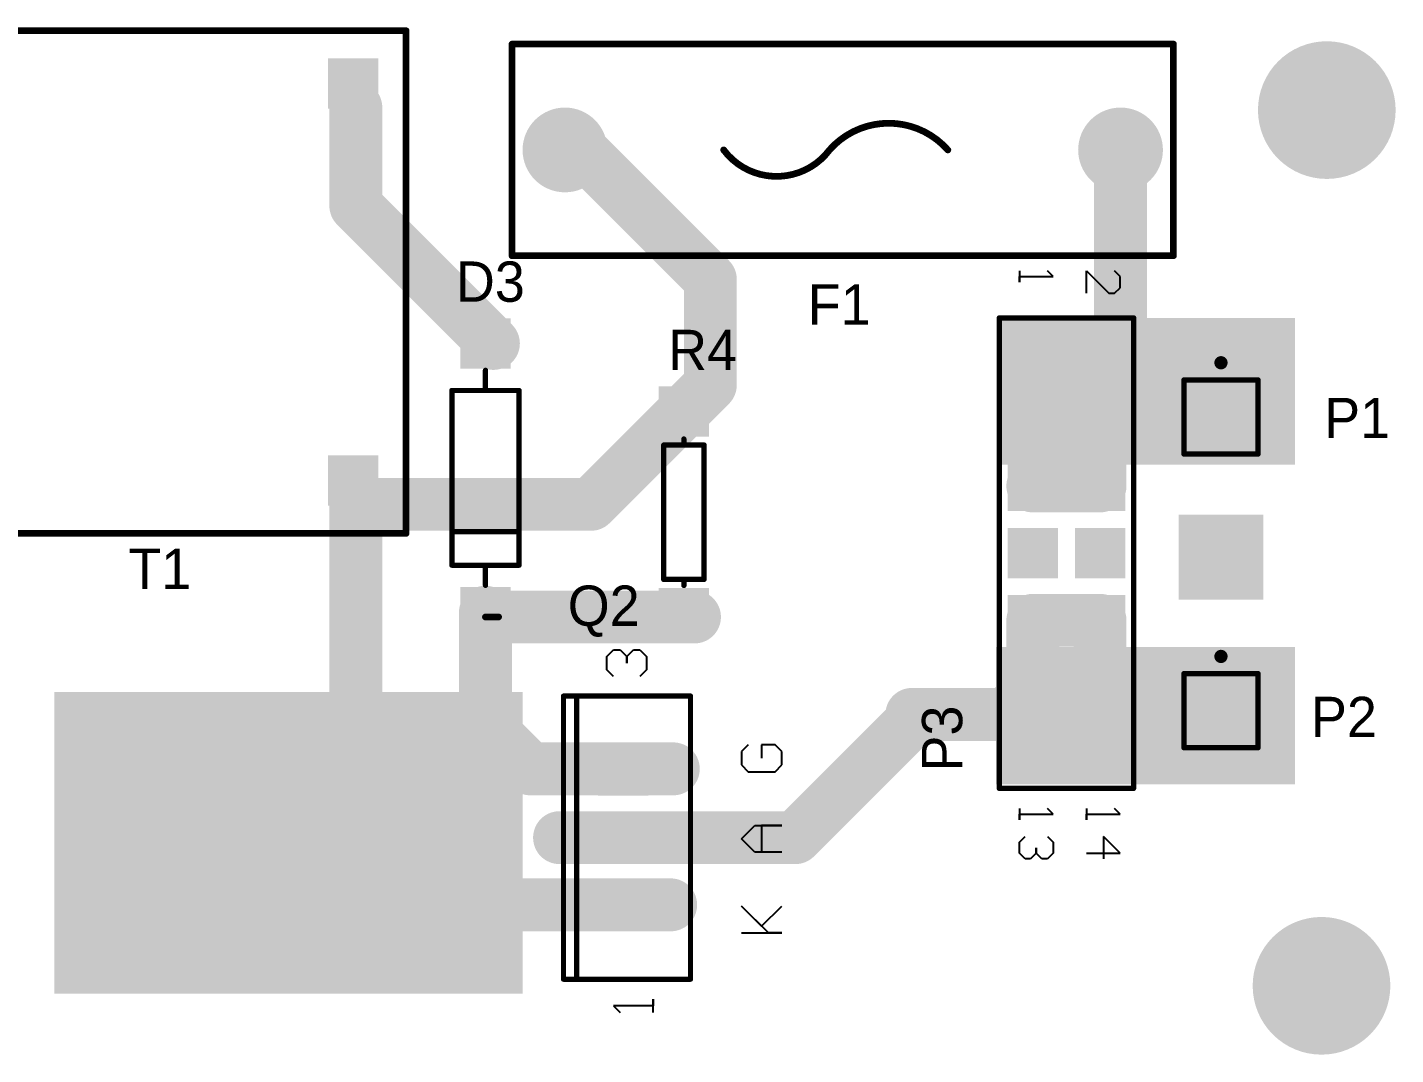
# Model space of a CAD drawing. Header units: millimetres. Extents: x 2 to 104, y 18 to 58.
# Drawn here: x 51.8 to 103.5, y 19.4 to 58.2 of the extents above; entities that cross this region are included whole.
import ezdxf

# ---------------------------------------------------------------- set-up
doc = ezdxf.new("R2010")
doc.units = ezdxf.units.MM
for name, color, linetype in [('BottomLayer', 5, 'Continuous'), ('BottomSolder', 6, 'Continuous'), ('MultiLayer', 9, 'Continuous'), ('PadHoleLayer', 156, 'Continuous'), ('TopLayer', 1, 'Continuous'), ('TopOverlay', 2, 'Continuous'), ('TopSolder', 216, 'Continuous')]:
    doc.layers.add(name, color=color, linetype=linetype)

# ---------------------------------------------------------------- blocks, each defined once
blk = doc.blocks.new('DIODE_0_4_3')
at = {"layer": 'BottomLayer'}
for points in [[(-5.93, -0.85), (-4.23, -0.85), (-5.93, 0.85), (-4.23, 0.85)], [(4.23, -0.85), (5.93, -0.85), (4.23, 0.85), (5.93, 0.85)]]:
    blk.add_solid(points, dxfattribs=at)
at = {"layer": 'BottomSolder'}
for points in [[(-6.032, -0.952), (-4.128, -0.952), (-6.032, 0.952), (-4.128, 0.952)], [(4.128, -0.952), (6.032, -0.952), (4.128, 0.952), (6.032, 0.952)]]:
    blk.add_solid(points, dxfattribs=at)
at = {"layer": 'MultiLayer'}
for points in [[(-5.93, -0.85), (-4.23, -0.85), (-5.93, 0.85), (-4.23, 0.85)], [(4.23, -0.85), (5.93, -0.85), (4.23, 0.85), (5.93, 0.85)]]:
    blk.add_solid(points, dxfattribs=at)
at = {"layer": 'PadHoleLayer', "const_width": 0.6}
for points in [[(-5.38, 0, 1), (-4.78, 0, 1)], [(4.78, 0, 1), (5.38, 0, 1)]]:
    blk.add_lwpolyline(points, format="xyb", close=True, dxfattribs=at)
at = {"layer": 'TopLayer'}
for points in [[(-5.93, -0.85), (-4.23, -0.85), (-5.93, 0.85), (-4.23, 0.85)], [(4.23, -0.85), (5.93, -0.85), (4.23, 0.85), (5.93, 0.85)]]:
    blk.add_solid(points, dxfattribs=at)
at = {"layer": 'TopOverlay', "const_width": 0.2}
for points in [[(3.302, 1.27), (-3.302, 1.27)], [(-3.302, -1.27), (-3.302, 1.27)], [(2.032, -1.27), (2.032, 1.27)], [(3.302, -1.27), (3.302, 1.27)], [(-3.302, 0), (-4.064, 0)], [(4.064, 0), (3.302, 0)], [(3.302, -1.27), (-3.302, -1.27)]]:
    blk.add_lwpolyline(points, dxfattribs=at)
at = {"layer": 'TopOverlay', "const_width": 0.1}
for points in [[(-3.352, 1.27, 1), (-3.252, 1.27, 1)], [(-3.352, 1.27, 1), (-3.252, 1.27, 1)], [(1.982, 1.27, 1), (2.082, 1.27, 1)], [(3.252, 1.27, 1), (3.352, 1.27, 1)], [(3.252, 1.27, 1), (3.352, 1.27, 1)], [(-4.114, 0, 1), (-4.014, 0, 1)], [(-3.352, 0, 1), (-3.252, 0, 1)], [(3.252, 0, 1), (3.352, 0, 1)], [(4.014, 0, 1), (4.114, 0, 1)], [(-3.352, -1.27, 1), (-3.252, -1.27, 1)], [(-3.352, -1.27, 1), (-3.252, -1.27, 1)], [(1.982, -1.27, 1), (2.082, -1.27, 1)], [(3.252, -1.27, 1), (3.352, -1.27, 1)], [(3.252, -1.27, 1), (3.352, -1.27, 1)]]:
    blk.add_lwpolyline(points, format="xyb", close=True, dxfattribs=at)
at = {"layer": 'TopSolder'}
for points in [[(-6.032, -0.952), (-4.128, -0.952), (-6.032, 0.952), (-4.128, 0.952)], [(4.128, -0.952), (6.032, -0.952), (4.128, 0.952), (6.032, 0.952)]]:
    blk.add_solid(points, dxfattribs=at)
blk = doc.blocks.new('F_______4')
at = {"layer": 'BottomLayer', "const_width": 1.5}
for points in [[(1.25, 0, 1), (2.75, 0, 1)], [(22.25, 0, 1), (23.75, 0, 1)]]:
    blk.add_lwpolyline(points, format="xyb", close=True, dxfattribs=at)
at = {"layer": 'BottomSolder', "const_width": 1.602}
for points in [[(1.199, 0, 1), (2.801, 0, 1)], [(22.199, 0, 1), (23.801, 0, 1)]]:
    blk.add_lwpolyline(points, format="xyb", close=True, dxfattribs=at)
at = {"layer": 'MultiLayer', "const_width": 1.5}
for points in [[(1.25, 0, 1), (2.75, 0, 1)], [(22.25, 0, 1), (23.75, 0, 1)]]:
    blk.add_lwpolyline(points, format="xyb", close=True, dxfattribs=at)
at = {"layer": 'PadHoleLayer', "const_width": 0.875}
for points in [[(1.562, 0, 1), (2.437, 0, 1)], [(22.563, 0, 1), (23.438, 0, 1)]]:
    blk.add_lwpolyline(points, format="xyb", close=True, dxfattribs=at)
at = {"layer": 'TopLayer', "const_width": 1.5}
for points in [[(1.25, 0, 1), (2.75, 0, 1)], [(22.25, 0, 1), (23.75, 0, 1)]]:
    blk.add_lwpolyline(points, format="xyb", close=True, dxfattribs=at)
at = {"layer": 'TopOverlay', "const_width": 0.254}
for points in [[(0, 4), (25, 4)], [(0, 2), (0, 4)], [(25, 2), (25, 4)], [(0, -2), (0, 2)], [(25, -2), (25, 2)], [(25, -4), (25, 2)], [(0, -4), (0, -2)], [(0, -4), (25, -4)]]:
    blk.add_lwpolyline(points, dxfattribs=at)
at = {"layer": 'TopOverlay', "const_width": 0.127}
for points in [[(-0.064, 4, 1), (0.064, 4, 1)], [(-0.064, 4, 1), (0.064, 4, 1)], [(24.937, 4, 1), (25.064, 4, 1)], [(24.937, 4, 1), (25.064, 4, 1)], [(-0.064, 2, 1), (0.064, 2, 1)], [(-0.064, 2, 1), (0.064, 2, 1)], [(24.937, 2, 1), (25.064, 2, 1)], [(24.937, 2, 1), (25.064, 2, 1)], [(24.937, 2, 1), (25.064, 2, 1)], [(7.936, 0, 1), (8.063, 0, 1)], [(11.936, 0, 1), (12.063, 0, 1)], [(11.936, 0, 1), (12.063, 0, 1)], [(16.409, 0, 1), (16.536, 0, 1)], [(-0.064, -2, 1), (0.064, -2, 1)], [(-0.064, -2, 1), (0.064, -2, 1)], [(24.937, -2, 1), (25.064, -2, 1)], [(-0.064, -4, 1), (0.064, -4, 1)], [(-0.064, -4, 1), (0.064, -4, 1)], [(24.937, -4, 1), (25.064, -4, 1)], [(24.937, -4, 1), (25.064, -4, 1)]]:
    blk.add_lwpolyline(points, format="xyb", close=True, dxfattribs=at)
at = {"layer": 'TopOverlay', "const_width": 0.254}
for points in [[(12, 0, -0.4514), (16.472, 0)], [(12, 0, -0.500001), (8, 0)]]:
    blk.add_lwpolyline(points, format="xyb", dxfattribs=at)
at = {"layer": 'TopSolder', "const_width": 1.602}
for points in [[(1.199, 0, 1), (2.801, 0, 1)], [(22.199, 0, 1), (23.801, 0, 1)]]:
    blk.add_lwpolyline(points, format="xyb", close=True, dxfattribs=at)
blk = doc.blocks.new('PIN1_5')
at = {"layer": 'BottomLayer'}
blk.add_solid([(-1.5, -1.5), (1.5, -1.5), (-1.5, 1.5), (1.5, 1.5)], dxfattribs=at)
at = {"layer": 'BottomSolder'}
blk.add_solid([(-1.602, -1.602), (1.602, -1.602), (-1.602, 1.602), (1.602, 1.602)], dxfattribs=at)
at = {"layer": 'MultiLayer'}
blk.add_solid([(-1.5, -1.5), (1.5, -1.5), (-1.5, 1.5), (1.5, 1.5)], dxfattribs=at)
at = {"layer": 'PadHoleLayer', "const_width": 1}
blk.add_lwpolyline([(-0.5, 0, 1), (0.5, 0, 1)], format="xyb", close=True, dxfattribs=at)
at = {"layer": 'TopLayer'}
blk.add_solid([(-1.5, -1.5), (1.5, -1.5), (-1.5, 1.5), (1.5, 1.5)], dxfattribs=at)
at = {"layer": 'TopOverlay'}
for points, const_width in [([(0.125, 2.05, 1), (-0.125, 2.05, 1)], 0.25), ([(-0.188, 2.05, 1), (-0.063, 2.05, 1)], 0.125), ([(0.063, 2.05, 1), (0.188, 2.05, 1)], 0.125), ([(-1.45, 1.4, 1), (-1.35, 1.4, 1)], 0.1), ([(-1.45, 1.4, 1), (-1.35, 1.4, 1)], 0.1), ([(1.35, 1.4, 1), (1.45, 1.4, 1)], 0.1), ([(1.35, 1.4, 1), (1.45, 1.4, 1)], 0.1), ([(-1.45, -1.4, 1), (-1.35, -1.4, 1)], 0.1), ([(-1.45, -1.4, 1), (-1.35, -1.4, 1)], 0.1), ([(1.35, -1.4, 1), (1.45, -1.4, 1)], 0.1), ([(1.35, -1.4, 1), (1.45, -1.4, 1)], 0.1)]:
    blk.add_lwpolyline(points, format="xyb", close=True, dxfattribs=dict(at, const_width=const_width))
at = {"layer": 'TopOverlay', "const_width": 0.2}
for points in [[(-1.4, -1.4), (-1.4, 1.4)], [(-1.4, 1.4), (1.4, 1.4)], [(1.4, -1.4), (1.4, 1.4)], [(-1.4, -1.4), (1.4, -1.4)]]:
    blk.add_lwpolyline(points, dxfattribs=at)
at = {"layer": 'TopSolder'}
blk.add_solid([(-1.602, -1.602), (1.602, -1.602), (-1.602, 1.602), (1.602, 1.602)], dxfattribs=at)
blk = doc.blocks.new('PIN1_6')
at = {"layer": 'BottomLayer'}
blk.add_solid([(-1.5, -1.5), (1.5, -1.5), (-1.5, 1.5), (1.5, 1.5)], dxfattribs=at)
at = {"layer": 'BottomSolder'}
blk.add_solid([(-1.602, -1.602), (1.602, -1.602), (-1.602, 1.602), (1.602, 1.602)], dxfattribs=at)
at = {"layer": 'MultiLayer'}
blk.add_solid([(-1.5, -1.5), (1.5, -1.5), (-1.5, 1.5), (1.5, 1.5)], dxfattribs=at)
at = {"layer": 'PadHoleLayer', "const_width": 1}
blk.add_lwpolyline([(-0.5, 0, 1), (0.5, 0, 1)], format="xyb", close=True, dxfattribs=at)
at = {"layer": 'TopLayer'}
blk.add_solid([(-1.5, -1.5), (1.5, -1.5), (-1.5, 1.5), (1.5, 1.5)], dxfattribs=at)
at = {"layer": 'TopOverlay'}
for points, const_width in [([(0.125, 2.05, 1), (-0.125, 2.05, 1)], 0.25), ([(-0.188, 2.05, 1), (-0.063, 2.05, 1)], 0.125), ([(0.063, 2.05, 1), (0.188, 2.05, 1)], 0.125), ([(-1.45, 1.4, 1), (-1.35, 1.4, 1)], 0.1), ([(-1.45, 1.4, 1), (-1.35, 1.4, 1)], 0.1), ([(1.35, 1.4, 1), (1.45, 1.4, 1)], 0.1), ([(1.35, 1.4, 1), (1.45, 1.4, 1)], 0.1), ([(-1.45, -1.4, 1), (-1.35, -1.4, 1)], 0.1), ([(-1.45, -1.4, 1), (-1.35, -1.4, 1)], 0.1), ([(1.35, -1.4, 1), (1.45, -1.4, 1)], 0.1), ([(1.35, -1.4, 1), (1.45, -1.4, 1)], 0.1)]:
    blk.add_lwpolyline(points, format="xyb", close=True, dxfattribs=dict(at, const_width=const_width))
at = {"layer": 'TopOverlay', "const_width": 0.2}
for points in [[(-1.4, -1.4), (-1.4, 1.4)], [(-1.4, 1.4), (1.4, 1.4)], [(1.4, -1.4), (1.4, 1.4)], [(-1.4, -1.4), (1.4, -1.4)]]:
    blk.add_lwpolyline(points, dxfattribs=at)
at = {"layer": 'TopSolder'}
blk.add_solid([(-1.602, -1.602), (1.602, -1.602), (-1.602, 1.602), (1.602, 1.602)], dxfattribs=at)
blk = doc.blocks.new('HDR2X7_7')
at = {"layer": 'BottomLayer'}
for points in [[(-0.85, 1.69), (0.85, 1.69), (-0.85, 3.39), (0.85, 3.39)], [(1.69, 1.69), (3.39, 1.69), (1.69, 3.39), (3.39, 3.39)], [(4.23, 1.69), (5.93, 1.69), (4.23, 3.39), (5.93, 3.39)], [(6.77, 1.69), (8.47, 1.69), (6.77, 3.39), (8.47, 3.39)], [(9.31, 1.69), (11.01, 1.69), (9.31, 3.39), (11.01, 3.39)], [(11.85, 1.69), (13.55, 1.69), (11.85, 3.39), (13.55, 3.39)], [(14.39, 1.69), (16.09, 1.69), (14.39, 3.39), (16.09, 3.39)], [(-0.85, -0.85), (0.85, -0.85), (-0.85, 0.85), (0.85, 0.85)], [(1.69, -0.85), (3.39, -0.85), (1.69, 0.85), (3.39, 0.85)], [(4.23, -0.85), (5.93, -0.85), (4.23, 0.85), (5.93, 0.85)], [(6.77, -0.85), (8.47, -0.85), (6.77, 0.85), (8.47, 0.85)], [(9.31, -0.85), (11.01, -0.85), (9.31, 0.85), (11.01, 0.85)], [(11.85, -0.85), (13.55, -0.85), (11.85, 0.85), (13.55, 0.85)], [(14.39, -0.85), (16.09, -0.85), (14.39, 0.85), (16.09, 0.85)]]:
    blk.add_solid(points, dxfattribs=at)
at = {"layer": 'BottomSolder'}
for points in [[(-0.952, 1.588), (0.952, 1.588), (-0.952, 3.492), (0.952, 3.492)], [(1.588, 1.588), (3.492, 1.588), (1.588, 3.492), (3.492, 3.492)], [(4.128, 1.588), (6.032, 1.588), (4.128, 3.492), (6.032, 3.492)], [(6.668, 1.588), (8.572, 1.588), (6.668, 3.492), (8.572, 3.492)], [(9.208, 1.588), (11.112, 1.588), (9.208, 3.492), (11.112, 3.492)], [(11.748, 1.588), (13.652, 1.588), (11.748, 3.492), (13.652, 3.492)], [(14.288, 1.588), (16.192, 1.588), (14.288, 3.492), (16.192, 3.492)], [(-0.952, -0.952), (0.952, -0.952), (-0.952, 0.952), (0.952, 0.952)], [(1.588, -0.952), (3.492, -0.952), (1.588, 0.952), (3.492, 0.952)], [(4.128, -0.952), (6.032, -0.952), (4.128, 0.952), (6.032, 0.952)], [(6.668, -0.952), (8.572, -0.952), (6.668, 0.952), (8.572, 0.952)], [(9.208, -0.952), (11.112, -0.952), (9.208, 0.952), (11.112, 0.952)], [(11.748, -0.952), (13.652, -0.952), (11.748, 0.952), (13.652, 0.952)], [(14.288, -0.952), (16.192, -0.952), (14.288, 0.952), (16.192, 0.952)]]:
    blk.add_solid(points, dxfattribs=at)
at = {"layer": 'MultiLayer'}
for points in [[(-0.85, 1.69), (0.85, 1.69), (-0.85, 3.39), (0.85, 3.39)], [(1.69, 1.69), (3.39, 1.69), (1.69, 3.39), (3.39, 3.39)], [(4.23, 1.69), (5.93, 1.69), (4.23, 3.39), (5.93, 3.39)], [(6.77, 1.69), (8.47, 1.69), (6.77, 3.39), (8.47, 3.39)], [(9.31, 1.69), (11.01, 1.69), (9.31, 3.39), (11.01, 3.39)], [(11.85, 1.69), (13.55, 1.69), (11.85, 3.39), (13.55, 3.39)], [(14.39, 1.69), (16.09, 1.69), (14.39, 3.39), (16.09, 3.39)], [(-0.85, -0.85), (0.85, -0.85), (-0.85, 0.85), (0.85, 0.85)], [(1.69, -0.85), (3.39, -0.85), (1.69, 0.85), (3.39, 0.85)], [(4.23, -0.85), (5.93, -0.85), (4.23, 0.85), (5.93, 0.85)], [(6.77, -0.85), (8.47, -0.85), (6.77, 0.85), (8.47, 0.85)], [(9.31, -0.85), (11.01, -0.85), (9.31, 0.85), (11.01, 0.85)], [(11.85, -0.85), (13.55, -0.85), (11.85, 0.85), (13.55, 0.85)], [(14.39, -0.85), (16.09, -0.85), (14.39, 0.85), (16.09, 0.85)]]:
    blk.add_solid(points, dxfattribs=at)
at = {"layer": 'PadHoleLayer', "const_width": 0.6}
for points in [[(-0.3, 2.54, 1), (0.3, 2.54, 1)], [(2.24, 2.54, 1), (2.84, 2.54, 1)], [(4.78, 2.54, 1), (5.38, 2.54, 1)], [(7.32, 2.54, 1), (7.92, 2.54, 1)], [(9.86, 2.54, 1), (10.46, 2.54, 1)], [(12.4, 2.54, 1), (13, 2.54, 1)], [(14.94, 2.54, 1), (15.54, 2.54, 1)], [(-0.3, 0, 1), (0.3, 0, 1)], [(2.24, 0, 1), (2.84, 0, 1)], [(4.78, 0, 1), (5.38, 0, 1)], [(7.32, 0, 1), (7.92, 0, 1)], [(9.86, 0, 1), (10.46, 0, 1)], [(12.4, 0, 1), (13, 0, 1)], [(14.94, 0, 1), (15.54, 0, 1)]]:
    blk.add_lwpolyline(points, format="xyb", close=True, dxfattribs=at)
at = {"layer": 'TopLayer'}
for points in [[(-0.85, 1.69), (0.85, 1.69), (-0.85, 3.39), (0.85, 3.39)], [(1.69, 1.69), (3.39, 1.69), (1.69, 3.39), (3.39, 3.39)], [(4.23, 1.69), (5.93, 1.69), (4.23, 3.39), (5.93, 3.39)], [(6.77, 1.69), (8.47, 1.69), (6.77, 3.39), (8.47, 3.39)], [(9.31, 1.69), (11.01, 1.69), (9.31, 3.39), (11.01, 3.39)], [(11.85, 1.69), (13.55, 1.69), (11.85, 3.39), (13.55, 3.39)], [(14.39, 1.69), (16.09, 1.69), (14.39, 3.39), (16.09, 3.39)], [(-0.85, -0.85), (0.85, -0.85), (-0.85, 0.85), (0.85, 0.85)], [(1.69, -0.85), (3.39, -0.85), (1.69, 0.85), (3.39, 0.85)], [(4.23, -0.85), (5.93, -0.85), (4.23, 0.85), (5.93, 0.85)], [(6.77, -0.85), (8.47, -0.85), (6.77, 0.85), (8.47, 0.85)], [(9.31, -0.85), (11.01, -0.85), (9.31, 0.85), (11.01, 0.85)], [(11.85, -0.85), (13.55, -0.85), (11.85, 0.85), (13.55, 0.85)], [(14.39, -0.85), (16.09, -0.85), (14.39, 0.85), (16.09, 0.85)]]:
    blk.add_solid(points, dxfattribs=at)
at = {"layer": 'TopOverlay'}
for p, q in [((-2.836, 3.302), (-3.048, 3.09)), ((-2.413, 3.302), (-2.836, 3.302)), ((-2.202, 3.09), (-2.413, 3.302)), ((17.484, 3.302), (17.272, 3.09)), ((17.484, 2.032), (17.484, 3.302)), ((18.965, 3.302), (18.33, 2.667)), ((18.965, 2.032), (18.965, 3.302)), ((-3.048, 2.032), (-2.202, 2.878)), ((-2.202, 2.878), (-2.202, 3.09)), ((18.33, 2.667), (19.176, 2.667)), ((-2.202, 2.032), (-3.048, 2.032)), ((17.272, 2.032), (17.695, 2.032)), ((17.695, 2.032), (17.484, 2.032)), ((-2.836, 0.762), (-3.048, 0.55)), ((-2.836, -0.508), (-2.836, 0.762)), ((17.484, 0.762), (17.272, 0.55)), ((17.484, -0.508), (17.484, 0.762)), ((18.33, 0.55), (18.542, 0.762)), ((18.542, 0.762), (18.965, 0.762)), ((18.965, 0.762), (19.176, 0.55)), ((19.176, 0.55), (19.176, 0.338)), ((18.965, 0.127), (18.753, 0.127)), ((18.753, 0.127), (18.965, 0.127)), ((19.176, 0.338), (18.965, 0.127)), ((18.965, 0.127), (19.176, -0.085)), ((-3.048, -0.508), (-2.625, -0.508)), ((-2.625, -0.508), (-2.836, -0.508)), ((17.272, -0.508), (17.695, -0.508)), ((17.695, -0.508), (17.484, -0.508)), ((18.542, -0.508), (18.33, -0.296)), ((18.965, -0.508), (18.542, -0.508)), ((19.176, -0.296), (18.965, -0.508)), ((19.176, -0.085), (19.176, -0.296))]:
    blk.add_line(p, q, dxfattribs=at)
at = {"layer": 'TopOverlay', "const_width": 0.2}
for points in [[(-1.27, -1.27), (-1.27, 3.81)], [(16.51, 3.81), (-1.27, 3.81)], [(16.51, -1.27), (16.51, 3.81)], [(16.51, -1.27), (-1.27, -1.27)]]:
    blk.add_lwpolyline(points, dxfattribs=at)
at = {"layer": 'TopOverlay', "const_width": 0.1}
for points in [[(-1.32, 3.81, 1), (-1.22, 3.81, 1)], [(-1.32, 3.81, 1), (-1.22, 3.81, 1)], [(16.46, 3.81, 1), (16.56, 3.81, 1)], [(16.46, 3.81, 1), (16.56, 3.81, 1)], [(-1.32, -1.27, 1), (-1.22, -1.27, 1)], [(-1.32, -1.27, 1), (-1.22, -1.27, 1)], [(16.46, -1.27, 1), (16.56, -1.27, 1)], [(16.46, -1.27, 1), (16.56, -1.27, 1)]]:
    blk.add_lwpolyline(points, format="xyb", close=True, dxfattribs=at)
at = {"layer": 'TopSolder'}
for points in [[(-0.952, 1.588), (0.952, 1.588), (-0.952, 3.492), (0.952, 3.492)], [(1.588, 1.588), (3.492, 1.588), (1.588, 3.492), (3.492, 3.492)], [(4.128, 1.588), (6.032, 1.588), (4.128, 3.492), (6.032, 3.492)], [(6.668, 1.588), (8.572, 1.588), (6.668, 3.492), (8.572, 3.492)], [(9.208, 1.588), (11.112, 1.588), (9.208, 3.492), (11.112, 3.492)], [(11.748, 1.588), (13.652, 1.588), (11.748, 3.492), (13.652, 3.492)], [(14.288, 1.588), (16.192, 1.588), (14.288, 3.492), (16.192, 3.492)], [(-0.952, -0.952), (0.952, -0.952), (-0.952, 0.952), (0.952, 0.952)], [(1.588, -0.952), (3.492, -0.952), (1.588, 0.952), (3.492, 0.952)], [(4.128, -0.952), (6.032, -0.952), (4.128, 0.952), (6.032, 0.952)], [(6.668, -0.952), (8.572, -0.952), (6.668, 0.952), (8.572, 0.952)], [(9.208, -0.952), (11.112, -0.952), (9.208, 0.952), (11.112, 0.952)], [(11.748, -0.952), (13.652, -0.952), (11.748, 0.952), (13.652, 0.952)], [(14.288, -0.952), (16.192, -0.952), (14.288, 0.952), (16.192, 0.952)]]:
    blk.add_solid(points, dxfattribs=at)
blk = doc.blocks.new('TO_220_AB_10')
at = {"layer": 'BottomLayer'}
for points in [[(-3.39, -0.85), (-1.69, -0.85), (-3.39, 0.85), (-1.69, 0.85)], [(-0.85, -0.85), (0.85, -0.85), (-0.85, 0.85), (0.85, 0.85)], [(1.69, -0.85), (3.39, -0.85), (1.69, 0.85), (3.39, 0.85)]]:
    blk.add_solid(points, dxfattribs=at)
at = {"layer": 'BottomSolder'}
for points in [[(-3.492, -0.952), (-1.588, -0.952), (-3.492, 0.952), (-1.588, 0.952)], [(-0.952, -0.952), (0.952, -0.952), (-0.952, 0.952), (0.952, 0.952)], [(1.588, -0.952), (3.492, -0.952), (1.588, 0.952), (3.492, 0.952)]]:
    blk.add_solid(points, dxfattribs=at)
at = {"layer": 'MultiLayer'}
for points in [[(-3.39, -0.85), (-1.69, -0.85), (-3.39, 0.85), (-1.69, 0.85)], [(-0.85, -0.85), (0.85, -0.85), (-0.85, 0.85), (0.85, 0.85)], [(1.69, -0.85), (3.39, -0.85), (1.69, 0.85), (3.39, 0.85)]]:
    blk.add_solid(points, dxfattribs=at)
at = {"layer": 'PadHoleLayer', "const_width": 0.6}
for points in [[(-2.84, 0, 1), (-2.24, 0, 1)], [(-0.3, 0, 1), (0.3, 0, 1)], [(2.24, 0, 1), (2.84, 0, 1)]]:
    blk.add_lwpolyline(points, format="xyb", close=True, dxfattribs=at)
at = {"layer": 'TopLayer'}
for points in [[(-3.39, -0.85), (-1.69, -0.85), (-3.39, 0.85), (-1.69, 0.85)], [(-0.85, -0.85), (0.85, -0.85), (-0.85, 0.85), (0.85, 0.85)], [(1.69, -0.85), (3.39, -0.85), (1.69, 0.85), (3.39, 0.85)]]:
    blk.add_solid(points, dxfattribs=at)
at = {"layer": 'TopOverlay'}
for p, q in [((6.096, 0.361), (6.346, 0.611)), ((6.346, 0.611), (6.846, 0.611)), ((6.846, 0.611), (7.096, 0.361)), ((-6.354, 0.357), (-6.604, 0.107)), ((-6.354, -1.143), (-6.354, 0.357)), ((7.096, 0.111), (6.846, -0.139)), ((7.096, 0.361), (7.096, 0.111)), ((6.846, -0.139), (6.596, -0.139)), ((6.596, -0.139), (6.846, -0.139)), ((6.846, -0.139), (7.096, -0.389)), ((7.096, -0.389), (7.096, -0.639)), ((6.346, -0.889), (6.096, -0.639)), ((6.846, -0.889), (6.346, -0.889)), ((7.096, -0.639), (6.846, -0.889)), ((-6.604, -1.143), (-6.104, -1.143)), ((-6.104, -1.143), (-6.354, -1.143))]:
    blk.add_line(p, q, dxfattribs=at)
at = {"layer": 'TopOverlay', "const_width": 0.2}
for points in [[(-5.35, 2.25), (5.35, 2.25)], [(-5.35, 2.25), (-5.35, -2.55)], [(5.35, 2.25), (5.35, -2.55)], [(-5.35, 1.75), (5.35, 1.75)], [(-5.35, -2.55), (5.35, -2.55)]]:
    blk.add_lwpolyline(points, dxfattribs=at)
at = {"layer": 'TopOverlay', "const_width": 0.1}
for points in [[(-5.4, 2.25, 1), (-5.3, 2.25, 1)], [(-5.4, 2.25, 1), (-5.3, 2.25, 1)], [(5.3, 2.25, 1), (5.4, 2.25, 1)], [(5.3, 2.25, 1), (5.4, 2.25, 1)], [(-5.4, 1.75, 1), (-5.3, 1.75, 1)], [(5.3, 1.75, 1), (5.4, 1.75, 1)], [(-5.4, -2.55, 1), (-5.3, -2.55, 1)], [(-5.4, -2.55, 1), (-5.3, -2.55, 1)], [(5.3, -2.55, 1), (5.4, -2.55, 1)], [(5.3, -2.55, 1), (5.4, -2.55, 1)]]:
    blk.add_lwpolyline(points, format="xyb", close=True, dxfattribs=at)
at = {"layer": 'TopSolder'}
for points in [[(-3.492, -0.952), (-1.588, -0.952), (-3.492, 0.952), (-1.588, 0.952)], [(-0.952, -0.952), (0.952, -0.952), (-0.952, 0.952), (0.952, 0.952)], [(1.588, -0.952), (3.492, -0.952), (1.588, 0.952), (3.492, 0.952)]]:
    blk.add_solid(points, dxfattribs=at)
blk = doc.blocks.new('AXIAL_0_3_14')
at = {"layer": 'BottomLayer'}
for points in [[(-4.66, -0.85), (-2.96, -0.85), (-4.66, 0.85), (-2.96, 0.85)], [(2.96, -0.85), (4.66, -0.85), (2.96, 0.85), (4.66, 0.85)]]:
    blk.add_solid(points, dxfattribs=at)
at = {"layer": 'BottomSolder'}
for points in [[(-4.762, -0.952), (-2.858, -0.952), (-4.762, 0.952), (-2.858, 0.952)], [(2.858, -0.952), (4.762, -0.952), (2.858, 0.952), (4.762, 0.952)]]:
    blk.add_solid(points, dxfattribs=at)
at = {"layer": 'MultiLayer'}
for points in [[(-4.66, -0.85), (-2.96, -0.85), (-4.66, 0.85), (-2.96, 0.85)], [(2.96, -0.85), (4.66, -0.85), (2.96, 0.85), (4.66, 0.85)]]:
    blk.add_solid(points, dxfattribs=at)
at = {"layer": 'PadHoleLayer', "const_width": 0.6}
for points in [[(-4.11, 0, 1), (-3.51, 0, 1)], [(3.51, 0, 1), (4.11, 0, 1)]]:
    blk.add_lwpolyline(points, format="xyb", close=True, dxfattribs=at)
at = {"layer": 'TopLayer'}
for points in [[(-4.66, -0.85), (-2.96, -0.85), (-4.66, 0.85), (-2.96, 0.85)], [(2.96, -0.85), (4.66, -0.85), (2.96, 0.85), (4.66, 0.85)]]:
    blk.add_solid(points, dxfattribs=at)
at = {"layer": 'TopOverlay', "const_width": 0.2}
for points in [[(-2.54, 0.762), (2.54, 0.762)], [(-2.54, 0.762), (-2.54, -0.762)], [(2.54, 0.762), (2.54, 0)], [(-2.769, 0), (-2.54, 0)], [(2.54, 0), (2.54, -0.762)], [(2.54, 0), (2.769, 0)], [(-2.54, -0.762), (2.54, -0.762)]]:
    blk.add_lwpolyline(points, dxfattribs=at)
at = {"layer": 'TopOverlay', "const_width": 0.1}
for points in [[(-2.59, 0.762, 1), (-2.49, 0.762, 1)], [(-2.59, 0.762, 1), (-2.49, 0.762, 1)], [(2.49, 0.762, 1), (2.59, 0.762, 1)], [(2.49, 0.762, 1), (2.59, 0.762, 1)], [(-2.819, 0, 1), (-2.719, 0, 1)], [(-2.59, 0, 1), (-2.49, 0, 1)], [(2.49, 0, 1), (2.59, 0, 1)], [(2.49, 0, 1), (2.59, 0, 1)], [(2.49, 0, 1), (2.59, 0, 1)], [(2.719, 0, 1), (2.819, 0, 1)], [(-2.59, -0.762, 1), (-2.49, -0.762, 1)], [(-2.59, -0.762, 1), (-2.49, -0.762, 1)], [(2.49, -0.762, 1), (2.59, -0.762, 1)], [(2.49, -0.762, 1), (2.59, -0.762, 1)]]:
    blk.add_lwpolyline(points, format="xyb", close=True, dxfattribs=at)
at = {"layer": 'TopSolder'}
for points in [[(-4.762, -0.952), (-2.858, -0.952), (-4.762, 0.952), (-2.858, 0.952)], [(2.858, -0.952), (4.762, -0.952), (2.858, 0.952), (4.762, 0.952)]]:
    blk.add_solid(points, dxfattribs=at)
blk = doc.blocks.new('T____SKPT17_15')
at = {"layer": 'BottomLayer'}
for points in [[(-0.85, 14.15), (0.85, 14.15), (-0.85, 15.85), (0.85, 15.85)], [(14.15, 14.15), (15.85, 14.15), (14.15, 15.85), (15.85, 15.85)], [(-0.85, -0.85), (0.85, -0.85), (-0.85, 0.85), (0.85, 0.85)], [(14.15, -0.85), (15.85, -0.85), (14.15, 0.85), (15.85, 0.85)]]:
    blk.add_solid(points, dxfattribs=at)
at = {"layer": 'BottomSolder'}
for points in [[(-0.952, 14.048), (0.952, 14.048), (-0.952, 15.952), (0.952, 15.952)], [(14.048, 14.048), (15.952, 14.048), (14.048, 15.952), (15.952, 15.952)], [(-0.952, -0.952), (0.952, -0.952), (-0.952, 0.952), (0.952, 0.952)], [(14.048, -0.952), (15.952, -0.952), (14.048, 0.952), (15.952, 0.952)]]:
    blk.add_solid(points, dxfattribs=at)
at = {"layer": 'MultiLayer'}
for points in [[(-0.85, 14.15), (0.85, 14.15), (-0.85, 15.85), (0.85, 15.85)], [(14.15, 14.15), (15.85, 14.15), (14.15, 15.85), (15.85, 15.85)], [(-0.85, -0.85), (0.85, -0.85), (-0.85, 0.85), (0.85, 0.85)], [(14.15, -0.85), (15.85, -0.85), (14.15, 0.85), (15.85, 0.85)]]:
    blk.add_solid(points, dxfattribs=at)
at = {"layer": 'PadHoleLayer', "const_width": 0.6}
for points in [[(-0.3, 15, 1), (0.3, 15, 1)], [(14.7, 15, 1), (15.3, 15, 1)], [(-0.3, 0, 1), (0.3, 0, 1)], [(14.7, 0, 1), (15.3, 0, 1)]]:
    blk.add_lwpolyline(points, format="xyb", close=True, dxfattribs=at)
at = {"layer": 'TopLayer'}
for points in [[(-0.85, 14.15), (0.85, 14.15), (-0.85, 15.85), (0.85, 15.85)], [(14.15, 14.15), (15.85, 14.15), (14.15, 15.85), (15.85, 15.85)], [(-0.85, -0.85), (0.85, -0.85), (-0.85, 0.85), (0.85, 0.85)], [(14.15, -0.85), (15.85, -0.85), (14.15, 0.85), (15.85, 0.85)]]:
    blk.add_solid(points, dxfattribs=at)
at = {"layer": 'TopOverlay', "const_width": 0.254}
for points in [[(-2, -2), (-2, 17)], [(-2, 17), (17, 17)], [(17, -2), (17, 17)], [(-2, -2), (17, -2)]]:
    blk.add_lwpolyline(points, dxfattribs=at)
at = {"layer": 'TopOverlay', "const_width": 0.127}
for points in [[(-2.064, 17, 1), (-1.937, 17, 1)], [(-2.064, 17, 1), (-1.937, 17, 1)], [(16.936, 17, 1), (17.063, 17, 1)], [(16.936, 17, 1), (17.063, 17, 1)], [(-2.064, -2, 1), (-1.937, -2, 1)], [(-2.064, -2, 1), (-1.937, -2, 1)], [(16.936, -2, 1), (17.063, -2, 1)], [(16.936, -2, 1), (17.063, -2, 1)]]:
    blk.add_lwpolyline(points, format="xyb", close=True, dxfattribs=at)
at = {"layer": 'TopSolder'}
for points in [[(-0.952, 14.048), (0.952, 14.048), (-0.952, 15.952), (0.952, 15.952)], [(14.048, 14.048), (15.952, 14.048), (14.048, 15.952), (15.952, 15.952)], [(-0.952, -0.952), (0.952, -0.952), (-0.952, 0.952), (0.952, 0.952)], [(14.048, -0.952), (15.952, -0.952), (14.048, 0.952), (15.952, 0.952)]]:
    blk.add_solid(points, dxfattribs=at)

msp = doc.modelspace()

# ---------------------------------------------------------------- linework, layer by layer
at = {"layer": 'BottomLayer'}
for points, const_width in [([(99.65, 55.1, 1), (102.15, 55.1, 1)], 2.5), ([(63.7, 55.2, 1), (64.7, 55.2, 1)], 1), ([(71.636, 53.562, 1), (72.636, 53.562, 1)], 1), ([(72.238, 53.562, 1), (73.238, 53.562, 1)], 1), ([(72.238, 53.562, 1), (73.238, 53.562, 1)], 1), ([(92.604, 53.594, 1), (93.604, 53.594, 1)], 1), ([(71.854, 53.594, 1), (72.354, 53.594, 1)], 0.5), ([(71.886, 53.562, 1), (72.386, 53.562, 1)], 0.5), ([(63.7, 51.48, 1), (64.7, 51.48, 1)], 1), ([(63.7, 51.48, 1), (64.7, 51.48, 1)], 1), ([(77.1, 48.7, 1), (78.1, 48.7, 1)], 1), ([(77.1, 48.7, 1), (78.1, 48.7, 1)], 1), ([(92.604, 46.85, 1), (93.604, 46.85, 1)], 1), ([(68.9, 46.28, 1), (69.9, 46.28, 1)], 1), ([(89.289, 45.974, 1), (90.289, 45.974, 1)], 1), ([(91.829, 45.974, 1), (92.829, 45.974, 1)], 1), ([(91.829, 45.974, 1), (92.829, 45.974, 1)], 1), ([(77.1, 44.71, 1), (78.1, 44.71, 1)], 1), ([(77.1, 44.71, 1), (78.1, 44.71, 1)], 1), ([(76.1, 43.71, 1), (77.1, 43.71, 1)], 1), ([(76.1, 43.71, 1), (77.1, 43.71, 1)], 1), ([(89.289, 43.434, 1), (90.289, 43.434, 1)], 1), ([(91.829, 43.434, 1), (92.829, 43.434, 1)], 1), ([(91.829, 43.434, 1), (92.829, 43.434, 1)], 1), ([(91.829, 43.434, 1), (92.829, 43.434, 1)], 1), ([(89.289, 40.894, 1), (90.289, 40.894, 1)], 1), ([(91.829, 40.894, 1), (92.829, 40.894, 1)], 1), ([(91.829, 40.894, 1), (92.829, 40.894, 1)], 1), ([(63.7, 40.2, 1), (64.7, 40.2, 1)], 1), ([(63.7, 40.2, 1), (64.7, 40.2, 1)], 1), ([(72.59, 40.2, 1), (73.59, 40.2, 1)], 1), ([(72.59, 40.2, 1), (73.59, 40.2, 1)], 1), ([(68.6, 36.12, 1), (69.6, 36.12, 1)], 1), ([(68.6, 35.941, 1), (69.6, 35.941, 1)], 1), ([(68.6, 35.941, 1), (69.6, 35.941, 1)], 1), ([(69.096, 35.941, 1), (70.096, 35.941, 1)], 1), ([(76.5, 35.941, 1), (77.5, 35.941, 1)], 1), ([(89.289, 35.814, 1), (90.289, 35.814, 1)], 1), ([(89.289, 35.814, 1), (90.289, 35.814, 1)], 1), ([(91.829, 35.814, 1), (92.829, 35.814, 1)], 1), ([(91.829, 35.814, 1), (92.829, 35.814, 1)], 1), ([(69.036, 35.941, 1), (69.163, 35.941, 1)], 0.127), ([(69.532, 35.941, 1), (69.659, 35.941, 1)], 0.127), ([(89.289, 33.274, 1), (90.289, 33.274, 1)], 1), ([(89.289, 33.274, 1), (90.289, 33.274, 1)], 1), ([(91.829, 33.274, 1), (92.829, 33.274, 1)], 1), ([(91.829, 33.274, 1), (92.829, 33.274, 1)], 1), ([(84.717, 32.258, 1), (85.717, 32.258, 1)], 1), ([(88.273, 32.258, 1), (89.273, 32.258, 1)], 1), ([(88.273, 32.258, 1), (89.273, 32.258, 1)], 1), ([(68.6, 31.9, 1), (69.6, 31.9, 1)], 1), ([(68.6, 31.9, 1), (69.6, 31.9, 1)], 1), ([(84.717, 32.004, 1), (85.717, 32.004, 1)], 1), ([(84.967, 32.258, 1), (85.467, 32.258, 1)], 0.5), ([(84.967, 32.004, 1), (85.467, 32.004, 1)], 0.5), ([(89.289, 30.734, 1), (90.289, 30.734, 1)], 1), ([(91.829, 30.734, 1), (92.829, 30.734, 1)], 1), ([(91.829, 30.734, 1), (92.829, 30.734, 1)], 1), ([(70.3, 30.2, 1), (71.3, 30.2, 1)], 1), ([(70.3, 30.2, 1), (71.3, 30.2, 1)], 1), ([(75.7, 30.2, 1), (76.7, 30.2, 1)], 1), ([(56.85, 27.5, 1), (59.35, 27.5, 1)], 2.5), ([(63.7, 28.4, 1), (64.7, 28.4, 1)], 1), ([(63.7, 28.4, 1), (64.7, 28.4, 1)], 1), ([(71.4, 27.6, 1), (72.4, 27.6, 1)], 1), ([(80.313, 27.6, 1), (81.313, 27.6, 1)], 1), ([(80.313, 27.6, 1), (81.313, 27.6, 1)], 1), ([(67.04, 25.06, 1), (68.04, 25.06, 1)], 1), ([(67.04, 25.06, 1), (68.04, 25.06, 1)], 1), ([(73.8, 25.06, 1), (74.8, 25.06, 1)], 1), ([(73.8, 25.06, 1), (74.8, 25.06, 1)], 1), ([(75.6, 25.06, 1), (76.6, 25.06, 1)], 1), ([(99.45, 22, 1), (101.95, 22, 1)], 2.5)]:
    msp.add_lwpolyline(points, format="xyb", close=True, dxfattribs=dict(at, const_width=const_width))
for points, const_width in [([(64.2, 51.48), (64.2, 55.2)], 2), ([(72.136, 53.562), (72.738, 53.562)], 2), ([(72.738, 53.562), (77.6, 48.7)], 2), ([(93.104, 46.85), (93.104, 53.594)], 2), ([(72.104, 53.594), (72.136, 53.562)], 1), ([(64.2, 51.48), (69.4, 46.28)], 2), ([(77.6, 44.71), (77.6, 48.7)], 2), ([(89.789, 45.974), (92.329, 45.974)], 2), ([(92.329, 43.434), (92.329, 45.974)], 2), ([(76.6, 43.71), (77.6, 44.71)], 2), ([(73.09, 40.2), (76.6, 43.71)], 2), ([(89.789, 43.434), (92.329, 43.434)], 2), ([(92.329, 40.894), (92.329, 43.434)], 2), ([(89.789, 40.894), (92.329, 40.894)], 2), ([(64.2, 40.2), (73.09, 40.2)], 2), ([(64.2, 28.4), (64.2, 40.2)], 2), ([(69.1, 35.941), (69.1, 36.12)], 2), ([(69.1, 31.9), (69.1, 35.941)], 2), ([(69.596, 35.941), (77, 35.941)], 2), ([(89.789, 35.814), (92.329, 35.814)], 2), ([(89.789, 33.274), (89.789, 35.814)], 2), ([(92.329, 33.274), (92.329, 35.814)], 2), ([(69.1, 35.941), (69.596, 35.941)], 0.254), ([(88.773, 32.258), (89.789, 33.274)], 2), ([(92.329, 30.734), (92.329, 33.274)], 2), ([(85.217, 32.258), (88.773, 32.258)], 2), ([(69.1, 31.9), (70.8, 30.2)], 2), ([(80.813, 27.6), (85.217, 32.004)], 2), ([(85.217, 32.004), (85.217, 32.258)], 1), ([(89.789, 30.734), (92.329, 30.734)], 2), ([(70.8, 30.2), (76.2, 30.2)], 2), ([(64.2, 28.4), (67.54, 25.06)], 2), ([(71.9, 27.6), (80.813, 27.6)], 2), ([(67.54, 25.06), (74.3, 25.06)], 2), ([(74.3, 25.06), (76.1, 25.06)], 2)]:
    msp.add_lwpolyline(points, dxfattribs=dict(at, const_width=const_width))
for points in [[(88.519, 41.7), (99.695, 41.7), (88.519, 47.244), (99.695, 47.244)], [(95.4, 36.7), (98.4, 36.7), (95.4, 39.7), (98.4, 39.7)], [(88.392, 29.61), (99.695, 29.61), (88.392, 34.8), (99.695, 34.8)]]:
    msp.add_solid(points, dxfattribs=at)
at = {"layer": 'BottomSolder', "const_width": 2.602}
for points in [[(99.599, 55.1, 1), (102.201, 55.1, 1)], [(56.799, 27.5, 1), (59.401, 27.5, 1)], [(99.399, 22, 1), (102.001, 22, 1)]]:
    msp.add_lwpolyline(points, format="xyb", close=True, dxfattribs=at)
at = {"layer": 'BottomSolder'}
msp.add_solid([(95.298, 36.598), (98.502, 36.598), (95.298, 39.802), (98.502, 39.802)], dxfattribs=at)
at = {"layer": 'MultiLayer', "const_width": 2.5}
for points in [[(99.65, 55.1, 1), (102.15, 55.1, 1)], [(56.85, 27.5, 1), (59.35, 27.5, 1)], [(99.45, 22, 1), (101.95, 22, 1)]]:
    msp.add_lwpolyline(points, format="xyb", close=True, dxfattribs=at)
at = {"layer": 'MultiLayer'}
msp.add_solid([(95.4, 36.7), (98.4, 36.7), (95.4, 39.7), (98.4, 39.7)], dxfattribs=at)
at = {"layer": 'PadHoleLayer'}
for points, const_width in [([(100.15, 55.1, 1), (101.65, 55.1, 1)], 1.5), ([(96.4, 38.2, 1), (97.4, 38.2, 1)], 1), ([(57.35, 27.5, 1), (58.85, 27.5, 1)], 1.5), ([(99.95, 22, 1), (101.45, 22, 1)], 1.5)]:
    msp.add_lwpolyline(points, format="xyb", close=True, dxfattribs=dict(at, const_width=const_width))
at = {"layer": 'TopLayer', "const_width": 2.5}
for points in [[(99.65, 55.1, 1), (102.15, 55.1, 1)], [(56.85, 27.5, 1), (59.35, 27.5, 1)], [(99.45, 22, 1), (101.95, 22, 1)]]:
    msp.add_lwpolyline(points, format="xyb", close=True, dxfattribs=at)
at = {"layer": 'TopLayer'}
for points in [[(95.4, 36.7), (98.4, 36.7), (95.4, 39.7), (98.4, 39.7)], [(52.8, 21.7), (70.5, 21.7), (52.8, 33.1), (70.5, 33.1)]]:
    msp.add_solid(points, dxfattribs=at)
at = {"layer": 'TopOverlay'}
for p, q in [((79.03, 31.11), (78.776, 30.856)), ((80.046, 31.11), (79.538, 31.11)), ((79.538, 31.11), (79.538, 30.602)), ((80.3, 30.856), (80.046, 31.11)), ((78.776, 30.856), (78.776, 30.348)), ((80.3, 30.348), (80.3, 30.856)), ((78.776, 30.348), (79.03, 30.094)), ((79.03, 30.094), (80.046, 30.094)), ((80.046, 30.094), (80.3, 30.348)), ((78.776, 27.555), (79.284, 28.063)), ((79.284, 28.063), (80.3, 28.063)), ((80.3, 28.063), (79.538, 28.063)), ((79.538, 28.063), (79.538, 27.047)), ((79.284, 27.047), (78.776, 27.555)), ((80.3, 27.047), (79.284, 27.047)), ((79.792, 24), (78.776, 25.016)), ((78.776, 25.016), (79.538, 24.254)), ((79.538, 24.254), (80.3, 25.016)), ((78.776, 24), (80.3, 24)), ((80.3, 24), (79.792, 24))]:
    msp.add_line(p, q, dxfattribs=at)
at = {"layer": 'TopSolder', "const_width": 2.602}
for points in [[(99.599, 55.1, 1), (102.201, 55.1, 1)], [(56.799, 27.5, 1), (59.401, 27.5, 1)], [(99.399, 22, 1), (102.001, 22, 1)]]:
    msp.add_lwpolyline(points, format="xyb", close=True, dxfattribs=at)
at = {"layer": 'TopSolder'}
msp.add_solid([(95.298, 36.598), (98.502, 36.598), (95.298, 39.802), (98.502, 39.802)], dxfattribs=at)

# ---------------------------------------------------------------- block references
for name, p in [('T____SKPT17_15', (49.1, 41.1)), ('F_______4', (70.104, 53.594)), ('PIN1_5', (96.9, 43.5)), ('PIN1_6', (96.9, 32.4))]:
    msp.add_blockref(name, p)
for name, p, rotation in [('HDR2X7_7', (89.789, 45.974), 270), ('DIODE_0_4_3', (69.1, 41.2), 270), ('AXIAL_0_3_14', (76.6, 39.9), 90), ('TO_220_AB_10', (74.3, 27.6), 90)]:
    msp.add_blockref(name, p, dxfattribs=dict(rotation=rotation))

# ---------------------------------------------------------------- texts
at = {"layer": 'TopOverlay'}
for s, p in [('D3', (67.982, 47.855)), ('F1', (81.28, 46.99)), ('R4', (76.003, 45.272)), ('P1', (100.8, 42.7)), ('T1', (55.6, 37)), ('Q2', (72.209, 35.605)), ('P2', (100.3, 31.4))]:
    msp.add_text(s, height=1.524, dxfattribs=at).set_placement(p)
msp.add_text('P3', height=1.524, rotation=90, dxfattribs=at).set_placement((87.122, 30.099))

doc.saveas('drawing.dxf')
